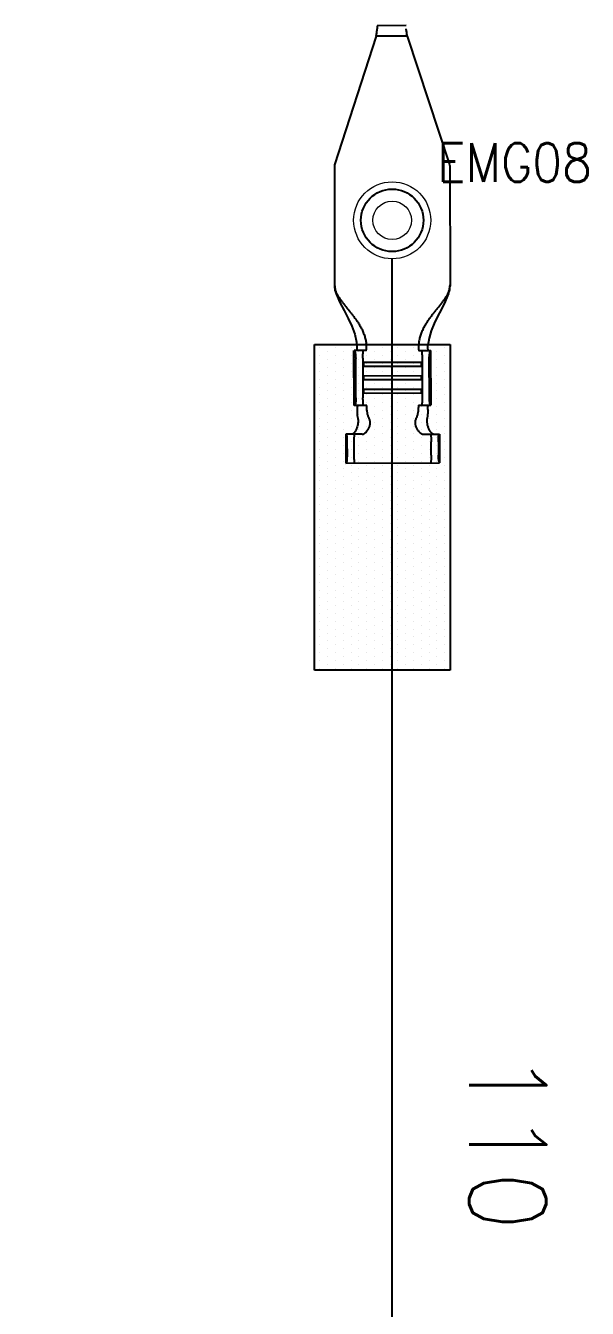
# Model space of a CAD drawing. Header units: inches. Extents: x 47316 to 59086, y 3141 to 11743.
# Drawn here: x 50954.5 to 50990.9, y 11323.6 to 11406.9 of the extents above; entities that cross this region are included whole.
import ezdxf

# ---------------------------------------------------------------- set-up
doc = ezdxf.new("R2010")
doc.units = ezdxf.units.IN
doc.header["$MEASUREMENT"] = 0
doc.layers.add('标注线', color=3, linetype='Continuous', lineweight=20)
doc.layers.add('轮廓线', color=7, linetype='Continuous', lineweight=40)
doc.styles.get("Standard").update_dxf_attribs({"font": ''})
doc.styles.add('样式 100', font='SimSun.ttf', dxfattribs={"width": 0.7, "height": 3.5})
doc.styles.get('Standard').set_extended_font_data('SimSun')
doc.linetypes.add('_VH_FELT_TAPE', pattern='A,0.4,-0.7,["FELT",Standard,S=0.3,R=0,X=-0.5,Y=-0.15],-0.7', length=1.8)

msp = doc.modelspace()

# ---------------------------------------------------------------- linework, layer by layer
at = {"color": 0, "lineweight": -3}
msp.add_line((50979.247, 11406.189), (50977.243, 11406.185), dxfattribs=at)
at = {"color": 0}
for p, q in [((50973.22, 11365.04), (50973.22, 11386.177)), ((50973.22, 11386.177), (50982.032, 11386.177)), ((50973.575, 11385.952), (50973.575, 11385.952)), ((50974.589, 11385.952), (50974.589, 11385.952)), ((50975.603, 11385.952), (50975.603, 11385.952)), ((50976.617, 11385.952), (50976.617, 11385.952)), ((50977.631, 11385.952), (50977.631, 11385.952)), ((50978.645, 11385.952), (50978.645, 11385.952)), ((50979.659, 11385.952), (50979.659, 11385.952)), ((50980.673, 11385.952), (50980.673, 11385.952)), ((50981.687, 11385.952), (50981.687, 11385.952)), ((50982.032, 11386.177), (50982.032, 11365.04)), ((50973.575, 11385.445), (50973.575, 11385.445)), ((50973.575, 11384.938), (50973.575, 11384.938)), ((50974.082, 11385.699), (50974.082, 11385.699)), ((50974.082, 11385.192), (50974.082, 11385.192)), ((50974.589, 11385.445), (50974.589, 11385.445)), ((50974.589, 11384.938), (50974.589, 11384.938)), ((50975.096, 11385.699), (50975.096, 11385.699)), ((50975.096, 11385.192), (50975.096, 11385.192)), ((50975.603, 11385.445), (50975.603, 11385.445)), ((50975.603, 11384.938), (50975.603, 11384.938)), ((50976.11, 11385.699), (50976.11, 11385.699)), ((50976.11, 11385.192), (50976.11, 11385.192)), ((50976.617, 11385.445), (50976.617, 11385.445)), ((50976.617, 11384.938), (50976.617, 11384.938)), ((50977.124, 11385.699), (50977.124, 11385.699)), ((50977.124, 11385.192), (50977.124, 11385.192)), ((50977.631, 11385.445), (50977.631, 11385.445)), ((50977.631, 11384.938), (50977.631, 11384.938)), ((50978.138, 11385.699), (50978.138, 11385.699)), ((50978.138, 11385.192), (50978.138, 11385.192)), ((50978.645, 11385.445), (50978.645, 11385.445)), ((50978.645, 11384.938), (50978.645, 11384.938)), ((50979.152, 11385.699), (50979.152, 11385.699)), ((50979.152, 11385.192), (50979.152, 11385.192)), ((50979.659, 11385.445), (50979.659, 11385.445)), ((50979.659, 11384.938), (50979.659, 11384.938)), ((50980.166, 11385.699), (50980.166, 11385.699)), ((50980.166, 11385.192), (50980.166, 11385.192)), ((50980.673, 11385.445), (50980.673, 11385.445)), ((50980.673, 11384.938), (50980.673, 11384.938)), ((50981.18, 11385.699), (50981.18, 11385.699)), ((50981.18, 11385.192), (50981.18, 11385.192)), ((50981.687, 11385.445), (50981.687, 11385.445)), ((50981.687, 11384.938), (50981.687, 11384.938)), ((50973.575, 11384.431), (50973.575, 11384.431)), ((50974.082, 11384.685), (50974.082, 11384.685)), ((50974.082, 11384.178), (50974.082, 11384.178)), ((50974.589, 11384.431), (50974.589, 11384.431)), ((50975.096, 11384.685), (50975.096, 11384.685)), ((50975.096, 11384.178), (50975.096, 11384.178)), ((50975.603, 11384.431), (50975.603, 11384.431)), ((50976.11, 11384.685), (50976.11, 11384.685)), ((50976.11, 11384.178), (50976.11, 11384.178)), ((50976.617, 11384.431), (50976.617, 11384.431)), ((50977.124, 11384.685), (50977.124, 11384.685)), ((50977.124, 11384.178), (50977.124, 11384.178)), ((50977.631, 11384.431), (50977.631, 11384.431)), ((50978.138, 11384.685), (50978.138, 11384.685)), ((50978.138, 11384.178), (50978.138, 11384.178)), ((50978.645, 11384.431), (50978.645, 11384.431)), ((50979.152, 11384.685), (50979.152, 11384.685)), ((50979.152, 11384.178), (50979.152, 11384.178)), ((50979.659, 11384.431), (50979.659, 11384.431)), ((50980.166, 11384.685), (50980.166, 11384.685)), ((50980.166, 11384.178), (50980.166, 11384.178)), ((50980.673, 11384.431), (50980.673, 11384.431)), ((50981.18, 11384.685), (50981.18, 11384.685)), ((50981.18, 11384.178), (50981.18, 11384.178)), ((50981.687, 11384.431), (50981.687, 11384.431)), ((50973.575, 11383.924), (50973.575, 11383.924)), ((50973.575, 11383.417), (50973.575, 11383.417)), ((50974.082, 11383.671), (50974.082, 11383.671)), ((50974.589, 11383.924), (50974.589, 11383.924)), ((50974.589, 11383.417), (50974.589, 11383.417)), ((50975.096, 11383.671), (50975.096, 11383.671)), ((50975.603, 11383.924), (50975.603, 11383.924)), ((50975.603, 11383.417), (50975.603, 11383.417)), ((50976.11, 11383.671), (50976.11, 11383.671)), ((50976.617, 11383.924), (50976.617, 11383.924)), ((50976.617, 11383.417), (50976.617, 11383.417)), ((50977.124, 11383.671), (50977.124, 11383.671)), ((50977.631, 11383.924), (50977.631, 11383.924)), ((50977.631, 11383.417), (50977.631, 11383.417)), ((50978.138, 11383.671), (50978.138, 11383.671)), ((50978.645, 11383.924), (50978.645, 11383.924)), ((50978.645, 11383.417), (50978.645, 11383.417)), ((50979.152, 11383.671), (50979.152, 11383.671)), ((50979.659, 11383.924), (50979.659, 11383.924)), ((50979.659, 11383.417), (50979.659, 11383.417)), ((50980.166, 11383.671), (50980.166, 11383.671)), ((50980.673, 11383.924), (50980.673, 11383.924)), ((50980.673, 11383.417), (50980.673, 11383.417)), ((50981.18, 11383.671), (50981.18, 11383.671)), ((50981.687, 11383.924), (50981.687, 11383.924)), ((50981.687, 11383.417), (50981.687, 11383.417)), ((50973.575, 11382.91), (50973.575, 11382.91)), ((50974.082, 11383.164), (50974.082, 11383.164)), ((50974.082, 11382.657), (50974.082, 11382.657)), ((50974.589, 11382.91), (50974.589, 11382.91)), ((50975.096, 11383.164), (50975.096, 11383.164)), ((50975.096, 11382.657), (50975.096, 11382.657)), ((50975.603, 11382.91), (50975.603, 11382.91)), ((50976.11, 11383.164), (50976.11, 11383.164)), ((50976.11, 11382.657), (50976.11, 11382.657)), ((50976.617, 11382.91), (50976.617, 11382.91)), ((50977.124, 11383.164), (50977.124, 11383.164)), ((50977.124, 11382.657), (50977.124, 11382.657)), ((50977.631, 11382.91), (50977.631, 11382.91)), ((50978.138, 11383.164), (50978.138, 11383.164)), ((50978.138, 11382.657), (50978.138, 11382.657)), ((50978.645, 11382.91), (50978.645, 11382.91)), ((50979.152, 11383.164), (50979.152, 11383.164)), ((50979.152, 11382.657), (50979.152, 11382.657)), ((50979.659, 11382.91), (50979.659, 11382.91)), ((50980.166, 11383.164), (50980.166, 11383.164)), ((50980.166, 11382.657), (50980.166, 11382.657)), ((50980.673, 11382.91), (50980.673, 11382.91)), ((50981.18, 11383.164), (50981.18, 11383.164)), ((50981.18, 11382.657), (50981.18, 11382.657)), ((50981.687, 11382.91), (50981.687, 11382.91)), ((50973.575, 11382.403), (50973.575, 11382.403)), ((50973.575, 11381.896), (50973.575, 11381.896)), ((50974.082, 11382.15), (50974.082, 11382.15)), ((50974.082, 11381.643), (50974.082, 11381.643)), ((50974.589, 11382.403), (50974.589, 11382.403)), ((50974.589, 11381.896), (50974.589, 11381.896)), ((50975.096, 11382.15), (50975.096, 11382.15)), ((50975.096, 11381.643), (50975.096, 11381.643)), ((50975.603, 11382.403), (50975.603, 11382.403)), ((50975.603, 11381.896), (50975.603, 11381.896)), ((50976.11, 11382.15), (50976.11, 11382.15)), ((50976.11, 11381.643), (50976.11, 11381.643)), ((50976.617, 11382.403), (50976.617, 11382.403)), ((50976.617, 11381.896), (50976.617, 11381.896)), ((50977.124, 11382.15), (50977.124, 11382.15)), ((50977.124, 11381.643), (50977.124, 11381.643)), ((50977.631, 11382.403), (50977.631, 11382.403)), ((50977.631, 11381.896), (50977.631, 11381.896)), ((50978.138, 11382.15), (50978.138, 11382.15)), ((50978.138, 11381.643), (50978.138, 11381.643)), ((50978.645, 11382.403), (50978.645, 11382.403)), ((50978.645, 11381.896), (50978.645, 11381.896)), ((50979.152, 11382.15), (50979.152, 11382.15)), ((50979.152, 11381.643), (50979.152, 11381.643)), ((50979.659, 11382.403), (50979.659, 11382.403)), ((50979.659, 11381.896), (50979.659, 11381.896)), ((50980.166, 11382.15), (50980.166, 11382.15)), ((50980.166, 11381.643), (50980.166, 11381.643)), ((50980.673, 11382.403), (50980.673, 11382.403)), ((50980.673, 11381.896), (50980.673, 11381.896)), ((50981.18, 11382.15), (50981.18, 11382.15)), ((50981.18, 11381.643), (50981.18, 11381.643)), ((50981.687, 11382.403), (50981.687, 11382.403)), ((50981.687, 11381.896), (50981.687, 11381.896)), ((50973.575, 11381.389), (50973.575, 11381.389)), ((50973.575, 11380.882), (50973.575, 11380.882)), ((50974.082, 11381.136), (50974.082, 11381.136)), ((50974.589, 11381.389), (50974.589, 11381.389)), ((50974.589, 11380.882), (50974.589, 11380.882)), ((50975.096, 11381.136), (50975.096, 11381.136)), ((50975.603, 11381.389), (50975.603, 11381.389)), ((50975.603, 11380.882), (50975.603, 11380.882)), ((50976.11, 11381.136), (50976.11, 11381.136)), ((50976.617, 11381.389), (50976.617, 11381.389)), ((50976.617, 11380.882), (50976.617, 11380.882)), ((50977.124, 11381.136), (50977.124, 11381.136)), ((50977.631, 11381.389), (50977.631, 11381.389)), ((50977.631, 11380.882), (50977.631, 11380.882)), ((50978.138, 11381.136), (50978.138, 11381.136)), ((50978.645, 11381.389), (50978.645, 11381.389)), ((50978.645, 11380.882), (50978.645, 11380.882)), ((50979.152, 11381.136), (50979.152, 11381.136)), ((50979.659, 11381.389), (50979.659, 11381.389)), ((50979.659, 11380.882), (50979.659, 11380.882)), ((50980.166, 11381.136), (50980.166, 11381.136)), ((50980.673, 11381.389), (50980.673, 11381.389)), ((50980.673, 11380.882), (50980.673, 11380.882)), ((50981.18, 11381.136), (50981.18, 11381.136)), ((50981.687, 11381.389), (50981.687, 11381.389)), ((50981.687, 11380.882), (50981.687, 11380.882)), ((50973.575, 11380.375), (50973.575, 11380.375)), ((50974.082, 11380.629), (50974.082, 11380.629)), ((50974.082, 11380.122), (50974.082, 11380.122)), ((50974.589, 11380.375), (50974.589, 11380.375)), ((50975.096, 11380.629), (50975.096, 11380.629)), ((50975.096, 11380.122), (50975.096, 11380.122)), ((50975.603, 11380.375), (50975.603, 11380.375)), ((50976.11, 11380.629), (50976.11, 11380.629)), ((50976.11, 11380.122), (50976.11, 11380.122)), ((50976.617, 11380.375), (50976.617, 11380.375)), ((50977.124, 11380.629), (50977.124, 11380.629)), ((50977.124, 11380.122), (50977.124, 11380.122)), ((50977.631, 11380.375), (50977.631, 11380.375)), ((50978.138, 11380.629), (50978.138, 11380.629)), ((50978.138, 11380.122), (50978.138, 11380.122)), ((50978.645, 11380.375), (50978.645, 11380.375)), ((50979.152, 11380.629), (50979.152, 11380.629)), ((50979.152, 11380.122), (50979.152, 11380.122)), ((50979.659, 11380.375), (50979.659, 11380.375)), ((50980.166, 11380.629), (50980.166, 11380.629)), ((50980.166, 11380.122), (50980.166, 11380.122)), ((50980.673, 11380.375), (50980.673, 11380.375)), ((50981.18, 11380.629), (50981.18, 11380.629)), ((50981.18, 11380.122), (50981.18, 11380.122)), ((50981.687, 11380.375), (50981.687, 11380.375)), ((50973.575, 11379.868), (50973.575, 11379.868)), ((50973.575, 11379.361), (50973.575, 11379.361)), ((50974.082, 11379.615), (50974.082, 11379.615)), ((50974.082, 11379.108), (50974.082, 11379.108)), ((50974.589, 11379.868), (50974.589, 11379.868)), ((50974.589, 11379.361), (50974.589, 11379.361)), ((50975.096, 11379.615), (50975.096, 11379.615)), ((50975.096, 11379.108), (50975.096, 11379.108)), ((50975.603, 11379.868), (50975.603, 11379.868)), ((50975.603, 11379.361), (50975.603, 11379.361)), ((50976.11, 11379.615), (50976.11, 11379.615)), ((50976.11, 11379.108), (50976.11, 11379.108)), ((50976.617, 11379.868), (50976.617, 11379.868)), ((50976.617, 11379.361), (50976.617, 11379.361)), ((50977.124, 11379.615), (50977.124, 11379.615)), ((50977.124, 11379.108), (50977.124, 11379.108)), ((50977.631, 11379.868), (50977.631, 11379.868)), ((50977.631, 11379.361), (50977.631, 11379.361)), ((50978.138, 11379.615), (50978.138, 11379.615)), ((50978.138, 11379.108), (50978.138, 11379.108)), ((50978.645, 11379.868), (50978.645, 11379.868)), ((50978.645, 11379.361), (50978.645, 11379.361)), ((50979.152, 11379.615), (50979.152, 11379.615)), ((50979.152, 11379.108), (50979.152, 11379.108)), ((50979.659, 11379.868), (50979.659, 11379.868)), ((50979.659, 11379.361), (50979.659, 11379.361)), ((50980.166, 11379.615), (50980.166, 11379.615)), ((50980.166, 11379.108), (50980.166, 11379.108)), ((50980.673, 11379.868), (50980.673, 11379.868)), ((50980.673, 11379.361), (50980.673, 11379.361)), ((50981.18, 11379.615), (50981.18, 11379.615)), ((50981.18, 11379.108), (50981.18, 11379.108)), ((50981.687, 11379.868), (50981.687, 11379.868)), ((50981.687, 11379.361), (50981.687, 11379.361)), ((50973.575, 11378.854), (50973.575, 11378.854)), ((50973.575, 11378.347), (50973.575, 11378.347)), ((50974.082, 11378.601), (50974.082, 11378.601)), ((50974.589, 11378.854), (50974.589, 11378.854)), ((50974.589, 11378.347), (50974.589, 11378.347)), ((50975.096, 11378.601), (50975.096, 11378.601)), ((50975.603, 11378.854), (50975.603, 11378.854)), ((50975.603, 11378.347), (50975.603, 11378.347)), ((50976.11, 11378.601), (50976.11, 11378.601)), ((50976.617, 11378.854), (50976.617, 11378.854)), ((50976.617, 11378.347), (50976.617, 11378.347)), ((50977.124, 11378.601), (50977.124, 11378.601)), ((50977.631, 11378.854), (50977.631, 11378.854)), ((50977.631, 11378.347), (50977.631, 11378.347)), ((50978.138, 11378.601), (50978.138, 11378.601)), ((50978.645, 11378.854), (50978.645, 11378.854)), ((50978.645, 11378.347), (50978.645, 11378.347)), ((50979.152, 11378.601), (50979.152, 11378.601)), ((50979.659, 11378.854), (50979.659, 11378.854)), ((50979.659, 11378.347), (50979.659, 11378.347)), ((50980.166, 11378.601), (50980.166, 11378.601)), ((50980.673, 11378.854), (50980.673, 11378.854)), ((50980.673, 11378.347), (50980.673, 11378.347)), ((50981.18, 11378.601), (50981.18, 11378.601)), ((50981.687, 11378.854), (50981.687, 11378.854)), ((50981.687, 11378.347), (50981.687, 11378.347)), ((50973.575, 11377.84), (50973.575, 11377.84)), ((50974.082, 11378.094), (50974.082, 11378.094)), ((50974.082, 11377.587), (50974.082, 11377.587)), ((50974.589, 11377.84), (50974.589, 11377.84)), ((50975.096, 11378.094), (50975.096, 11378.094)), ((50975.096, 11377.587), (50975.096, 11377.587)), ((50975.603, 11377.84), (50975.603, 11377.84)), ((50976.11, 11378.094), (50976.11, 11378.094)), ((50976.11, 11377.587), (50976.11, 11377.587)), ((50976.617, 11377.84), (50976.617, 11377.84)), ((50977.124, 11378.094), (50977.124, 11378.094)), ((50977.124, 11377.587), (50977.124, 11377.587)), ((50977.631, 11377.84), (50977.631, 11377.84)), ((50978.138, 11378.094), (50978.138, 11378.094)), ((50978.138, 11377.587), (50978.138, 11377.587)), ((50978.645, 11377.84), (50978.645, 11377.84)), ((50979.152, 11378.094), (50979.152, 11378.094)), ((50979.152, 11377.587), (50979.152, 11377.587)), ((50979.659, 11377.84), (50979.659, 11377.84)), ((50980.166, 11378.094), (50980.166, 11378.094)), ((50980.166, 11377.587), (50980.166, 11377.587)), ((50980.673, 11377.84), (50980.673, 11377.84)), ((50981.18, 11378.094), (50981.18, 11378.094)), ((50981.18, 11377.587), (50981.18, 11377.587)), ((50981.687, 11377.84), (50981.687, 11377.84)), ((50973.575, 11377.333), (50973.575, 11377.333)), ((50973.575, 11376.826), (50973.575, 11376.826)), ((50974.082, 11377.08), (50974.082, 11377.08)), ((50974.589, 11377.333), (50974.589, 11377.333)), ((50974.589, 11376.826), (50974.589, 11376.826)), ((50975.096, 11377.08), (50975.096, 11377.08)), ((50975.603, 11377.333), (50975.603, 11377.333)), ((50975.603, 11376.826), (50975.603, 11376.826)), ((50976.11, 11377.08), (50976.11, 11377.08)), ((50976.617, 11377.333), (50976.617, 11377.333)), ((50976.617, 11376.826), (50976.617, 11376.826)), ((50977.124, 11377.08), (50977.124, 11377.08)), ((50977.631, 11377.333), (50977.631, 11377.333)), ((50977.631, 11376.826), (50977.631, 11376.826)), ((50978.138, 11377.08), (50978.138, 11377.08)), ((50978.645, 11377.333), (50978.645, 11377.333)), ((50978.645, 11376.826), (50978.645, 11376.826)), ((50979.152, 11377.08), (50979.152, 11377.08)), ((50979.659, 11377.333), (50979.659, 11377.333)), ((50979.659, 11376.826), (50979.659, 11376.826)), ((50980.166, 11377.08), (50980.166, 11377.08)), ((50980.673, 11377.333), (50980.673, 11377.333)), ((50980.673, 11376.826), (50980.673, 11376.826)), ((50981.18, 11377.08), (50981.18, 11377.08)), ((50981.687, 11377.333), (50981.687, 11377.333)), ((50981.687, 11376.826), (50981.687, 11376.826)), ((50973.575, 11376.319), (50973.575, 11376.319)), ((50973.575, 11375.812), (50973.575, 11375.812)), ((50974.082, 11376.573), (50974.082, 11376.573)), ((50974.082, 11376.066), (50974.082, 11376.066)), ((50974.589, 11376.319), (50974.589, 11376.319)), ((50974.589, 11375.812), (50974.589, 11375.812)), ((50975.096, 11376.573), (50975.096, 11376.573)), ((50975.096, 11376.066), (50975.096, 11376.066)), ((50975.603, 11376.319), (50975.603, 11376.319)), ((50975.603, 11375.812), (50975.603, 11375.812)), ((50976.11, 11376.573), (50976.11, 11376.573)), ((50976.11, 11376.066), (50976.11, 11376.066)), ((50976.617, 11376.319), (50976.617, 11376.319)), ((50976.617, 11375.812), (50976.617, 11375.812)), ((50977.124, 11376.573), (50977.124, 11376.573)), ((50977.124, 11376.066), (50977.124, 11376.066)), ((50977.631, 11376.319), (50977.631, 11376.319)), ((50977.631, 11375.812), (50977.631, 11375.812)), ((50978.138, 11376.573), (50978.138, 11376.573)), ((50978.138, 11376.066), (50978.138, 11376.066)), ((50978.645, 11376.319), (50978.645, 11376.319)), ((50978.645, 11375.812), (50978.645, 11375.812)), ((50979.152, 11376.573), (50979.152, 11376.573)), ((50979.152, 11376.066), (50979.152, 11376.066)), ((50979.659, 11376.319), (50979.659, 11376.319)), ((50979.659, 11375.812), (50979.659, 11375.812)), ((50980.166, 11376.573), (50980.166, 11376.573)), ((50980.166, 11376.066), (50980.166, 11376.066)), ((50980.673, 11376.319), (50980.673, 11376.319)), ((50980.673, 11375.812), (50980.673, 11375.812)), ((50981.18, 11376.573), (50981.18, 11376.573)), ((50981.18, 11376.066), (50981.18, 11376.066)), ((50981.687, 11376.319), (50981.687, 11376.319)), ((50981.687, 11375.812), (50981.687, 11375.812)), ((50973.575, 11375.305), (50973.575, 11375.305)), ((50974.082, 11375.559), (50974.082, 11375.559)), ((50974.082, 11375.052), (50974.082, 11375.052)), ((50974.589, 11375.305), (50974.589, 11375.305)), ((50975.096, 11375.559), (50975.096, 11375.559)), ((50975.096, 11375.052), (50975.096, 11375.052)), ((50975.603, 11375.305), (50975.603, 11375.305)), ((50976.11, 11375.559), (50976.11, 11375.559)), ((50976.11, 11375.052), (50976.11, 11375.052)), ((50976.617, 11375.305), (50976.617, 11375.305)), ((50977.124, 11375.559), (50977.124, 11375.559)), ((50977.124, 11375.052), (50977.124, 11375.052)), ((50977.631, 11375.305), (50977.631, 11375.305)), ((50978.138, 11375.559), (50978.138, 11375.559)), ((50978.138, 11375.052), (50978.138, 11375.052)), ((50978.645, 11375.305), (50978.645, 11375.305)), ((50979.152, 11375.559), (50979.152, 11375.559)), ((50979.152, 11375.052), (50979.152, 11375.052)), ((50979.659, 11375.305), (50979.659, 11375.305)), ((50980.166, 11375.559), (50980.166, 11375.559)), ((50980.166, 11375.052), (50980.166, 11375.052)), ((50980.673, 11375.305), (50980.673, 11375.305)), ((50981.18, 11375.559), (50981.18, 11375.559)), ((50981.18, 11375.052), (50981.18, 11375.052)), ((50981.687, 11375.305), (50981.687, 11375.305)), ((50973.575, 11374.798), (50973.575, 11374.798)), ((50973.575, 11374.291), (50973.575, 11374.291)), ((50974.082, 11374.545), (50974.082, 11374.545)), ((50974.589, 11374.798), (50974.589, 11374.798)), ((50974.589, 11374.291), (50974.589, 11374.291)), ((50975.096, 11374.545), (50975.096, 11374.545)), ((50975.603, 11374.798), (50975.603, 11374.798)), ((50975.603, 11374.291), (50975.603, 11374.291)), ((50976.11, 11374.545), (50976.11, 11374.545)), ((50976.617, 11374.798), (50976.617, 11374.798)), ((50976.617, 11374.291), (50976.617, 11374.291)), ((50977.124, 11374.545), (50977.124, 11374.545)), ((50977.631, 11374.798), (50977.631, 11374.798)), ((50977.631, 11374.291), (50977.631, 11374.291)), ((50978.138, 11374.545), (50978.138, 11374.545)), ((50978.645, 11374.798), (50978.645, 11374.798)), ((50978.645, 11374.291), (50978.645, 11374.291)), ((50979.152, 11374.545), (50979.152, 11374.545)), ((50979.659, 11374.798), (50979.659, 11374.798)), ((50979.659, 11374.291), (50979.659, 11374.291)), ((50980.166, 11374.545), (50980.166, 11374.545)), ((50980.673, 11374.798), (50980.673, 11374.798)), ((50980.673, 11374.291), (50980.673, 11374.291)), ((50981.18, 11374.545), (50981.18, 11374.545)), ((50981.687, 11374.798), (50981.687, 11374.798)), ((50981.687, 11374.291), (50981.687, 11374.291)), ((50973.575, 11373.784), (50973.575, 11373.784)), ((50973.575, 11373.277), (50973.575, 11373.277)), ((50974.082, 11374.038), (50974.082, 11374.038)), ((50974.082, 11373.531), (50974.082, 11373.531)), ((50974.589, 11373.784), (50974.589, 11373.784)), ((50974.589, 11373.277), (50974.589, 11373.277)), ((50975.096, 11374.038), (50975.096, 11374.038)), ((50975.096, 11373.531), (50975.096, 11373.531)), ((50975.603, 11373.784), (50975.603, 11373.784)), ((50975.603, 11373.277), (50975.603, 11373.277)), ((50976.11, 11374.038), (50976.11, 11374.038)), ((50976.11, 11373.531), (50976.11, 11373.531)), ((50976.617, 11373.784), (50976.617, 11373.784)), ((50976.617, 11373.277), (50976.617, 11373.277)), ((50977.124, 11374.038), (50977.124, 11374.038)), ((50977.124, 11373.531), (50977.124, 11373.531)), ((50977.631, 11373.784), (50977.631, 11373.784)), ((50977.631, 11373.277), (50977.631, 11373.277)), ((50978.138, 11374.038), (50978.138, 11374.038)), ((50978.138, 11373.531), (50978.138, 11373.531)), ((50978.645, 11373.784), (50978.645, 11373.784)), ((50978.645, 11373.277), (50978.645, 11373.277)), ((50979.152, 11374.038), (50979.152, 11374.038)), ((50979.152, 11373.531), (50979.152, 11373.531)), ((50979.659, 11373.784), (50979.659, 11373.784)), ((50979.659, 11373.277), (50979.659, 11373.277)), ((50980.166, 11374.038), (50980.166, 11374.038)), ((50980.166, 11373.531), (50980.166, 11373.531)), ((50980.673, 11373.784), (50980.673, 11373.784)), ((50980.673, 11373.277), (50980.673, 11373.277)), ((50981.18, 11374.038), (50981.18, 11374.038)), ((50981.18, 11373.531), (50981.18, 11373.531)), ((50981.687, 11373.784), (50981.687, 11373.784)), ((50981.687, 11373.277), (50981.687, 11373.277)), ((50973.575, 11372.77), (50973.575, 11372.77)), ((50974.082, 11373.024), (50974.082, 11373.024)), ((50974.082, 11372.517), (50974.082, 11372.517)), ((50974.589, 11372.77), (50974.589, 11372.77)), ((50975.096, 11373.024), (50975.096, 11373.024)), ((50975.096, 11372.517), (50975.096, 11372.517)), ((50975.603, 11372.77), (50975.603, 11372.77)), ((50976.11, 11373.024), (50976.11, 11373.024)), ((50976.11, 11372.517), (50976.11, 11372.517)), ((50976.617, 11372.77), (50976.617, 11372.77)), ((50977.124, 11373.024), (50977.124, 11373.024)), ((50977.124, 11372.517), (50977.124, 11372.517)), ((50977.631, 11372.77), (50977.631, 11372.77)), ((50978.138, 11373.024), (50978.138, 11373.024)), ((50978.138, 11372.517), (50978.138, 11372.517)), ((50978.645, 11372.77), (50978.645, 11372.77)), ((50979.152, 11373.024), (50979.152, 11373.024)), ((50979.152, 11372.517), (50979.152, 11372.517)), ((50979.659, 11372.77), (50979.659, 11372.77)), ((50980.166, 11373.024), (50980.166, 11373.024)), ((50980.166, 11372.517), (50980.166, 11372.517)), ((50980.673, 11372.77), (50980.673, 11372.77)), ((50981.18, 11373.024), (50981.18, 11373.024)), ((50981.18, 11372.517), (50981.18, 11372.517)), ((50981.687, 11372.77), (50981.687, 11372.77)), ((50973.575, 11372.263), (50973.575, 11372.263)), ((50973.575, 11371.756), (50973.575, 11371.756)), ((50974.082, 11372.01), (50974.082, 11372.01)), ((50974.589, 11372.263), (50974.589, 11372.263)), ((50974.589, 11371.756), (50974.589, 11371.756)), ((50975.096, 11372.01), (50975.096, 11372.01)), ((50975.603, 11372.263), (50975.603, 11372.263)), ((50975.603, 11371.756), (50975.603, 11371.756)), ((50976.11, 11372.01), (50976.11, 11372.01)), ((50976.617, 11372.263), (50976.617, 11372.263)), ((50976.617, 11371.756), (50976.617, 11371.756)), ((50977.124, 11372.01), (50977.124, 11372.01)), ((50977.631, 11372.263), (50977.631, 11372.263)), ((50977.631, 11371.756), (50977.631, 11371.756)), ((50978.138, 11372.01), (50978.138, 11372.01)), ((50978.645, 11372.263), (50978.645, 11372.263)), ((50978.645, 11371.756), (50978.645, 11371.756)), ((50979.152, 11372.01), (50979.152, 11372.01)), ((50979.659, 11372.263), (50979.659, 11372.263)), ((50979.659, 11371.756), (50979.659, 11371.756)), ((50980.166, 11372.01), (50980.166, 11372.01)), ((50980.673, 11372.263), (50980.673, 11372.263)), ((50980.673, 11371.756), (50980.673, 11371.756)), ((50981.18, 11372.01), (50981.18, 11372.01)), ((50981.687, 11372.263), (50981.687, 11372.263)), ((50981.687, 11371.756), (50981.687, 11371.756)), ((50973.575, 11371.249), (50973.575, 11371.249)), ((50974.082, 11371.503), (50974.082, 11371.503)), ((50974.082, 11370.996), (50974.082, 11370.996)), ((50974.589, 11371.249), (50974.589, 11371.249)), ((50975.096, 11371.503), (50975.096, 11371.503)), ((50975.096, 11370.996), (50975.096, 11370.996)), ((50975.603, 11371.249), (50975.603, 11371.249)), ((50976.11, 11371.503), (50976.11, 11371.503)), ((50976.11, 11370.996), (50976.11, 11370.996)), ((50976.617, 11371.249), (50976.617, 11371.249)), ((50977.124, 11371.503), (50977.124, 11371.503)), ((50977.124, 11370.996), (50977.124, 11370.996)), ((50977.631, 11371.249), (50977.631, 11371.249)), ((50978.138, 11371.503), (50978.138, 11371.503)), ((50978.138, 11370.996), (50978.138, 11370.996)), ((50978.645, 11371.249), (50978.645, 11371.249)), ((50979.152, 11371.503), (50979.152, 11371.503)), ((50979.152, 11370.996), (50979.152, 11370.996)), ((50979.659, 11371.249), (50979.659, 11371.249)), ((50980.166, 11371.503), (50980.166, 11371.503)), ((50980.166, 11370.996), (50980.166, 11370.996)), ((50980.673, 11371.249), (50980.673, 11371.249)), ((50981.18, 11371.503), (50981.18, 11371.503)), ((50981.18, 11370.996), (50981.18, 11370.996)), ((50981.687, 11371.249), (50981.687, 11371.249)), ((50973.575, 11370.742), (50973.575, 11370.742)), ((50973.575, 11370.235), (50973.575, 11370.235)), ((50974.082, 11370.489), (50974.082, 11370.489)), ((50974.082, 11369.982), (50974.082, 11369.982)), ((50974.589, 11370.742), (50974.589, 11370.742)), ((50974.589, 11370.235), (50974.589, 11370.235)), ((50975.096, 11370.489), (50975.096, 11370.489)), ((50975.096, 11369.982), (50975.096, 11369.982)), ((50975.603, 11370.742), (50975.603, 11370.742)), ((50975.603, 11370.235), (50975.603, 11370.235)), ((50976.11, 11370.489), (50976.11, 11370.489)), ((50976.11, 11369.982), (50976.11, 11369.982)), ((50976.617, 11370.742), (50976.617, 11370.742)), ((50976.617, 11370.235), (50976.617, 11370.235)), ((50977.124, 11370.489), (50977.124, 11370.489)), ((50977.124, 11369.982), (50977.124, 11369.982)), ((50977.631, 11370.742), (50977.631, 11370.742)), ((50977.631, 11370.235), (50977.631, 11370.235)), ((50978.138, 11370.489), (50978.138, 11370.489)), ((50978.138, 11369.982), (50978.138, 11369.982)), ((50978.645, 11370.742), (50978.645, 11370.742)), ((50978.645, 11370.235), (50978.645, 11370.235)), ((50979.152, 11370.489), (50979.152, 11370.489)), ((50979.152, 11369.982), (50979.152, 11369.982)), ((50979.659, 11370.742), (50979.659, 11370.742)), ((50979.659, 11370.235), (50979.659, 11370.235)), ((50980.166, 11370.489), (50980.166, 11370.489)), ((50980.166, 11369.982), (50980.166, 11369.982)), ((50980.673, 11370.742), (50980.673, 11370.742)), ((50980.673, 11370.235), (50980.673, 11370.235)), ((50981.18, 11370.489), (50981.18, 11370.489)), ((50981.18, 11369.982), (50981.18, 11369.982)), ((50981.687, 11370.742), (50981.687, 11370.742)), ((50981.687, 11370.235), (50981.687, 11370.235)), ((50973.575, 11369.728), (50973.575, 11369.728)), ((50973.575, 11369.221), (50973.575, 11369.221)), ((50974.082, 11369.475), (50974.082, 11369.475)), ((50974.589, 11369.728), (50974.589, 11369.728)), ((50974.589, 11369.221), (50974.589, 11369.221)), ((50975.096, 11369.475), (50975.096, 11369.475)), ((50975.603, 11369.728), (50975.603, 11369.728)), ((50975.603, 11369.221), (50975.603, 11369.221)), ((50976.11, 11369.475), (50976.11, 11369.475)), ((50976.617, 11369.728), (50976.617, 11369.728)), ((50976.617, 11369.221), (50976.617, 11369.221)), ((50977.124, 11369.475), (50977.124, 11369.475)), ((50977.631, 11369.728), (50977.631, 11369.728)), ((50977.631, 11369.221), (50977.631, 11369.221)), ((50978.138, 11369.475), (50978.138, 11369.475)), ((50978.645, 11369.728), (50978.645, 11369.728)), ((50978.645, 11369.221), (50978.645, 11369.221)), ((50979.152, 11369.475), (50979.152, 11369.475)), ((50979.659, 11369.728), (50979.659, 11369.728)), ((50979.659, 11369.221), (50979.659, 11369.221)), ((50980.166, 11369.475), (50980.166, 11369.475)), ((50980.673, 11369.728), (50980.673, 11369.728)), ((50980.673, 11369.221), (50980.673, 11369.221)), ((50981.18, 11369.475), (50981.18, 11369.475)), ((50981.687, 11369.728), (50981.687, 11369.728)), ((50981.687, 11369.221), (50981.687, 11369.221)), ((50973.575, 11368.714), (50973.575, 11368.714)), ((50974.082, 11368.968), (50974.082, 11368.968)), ((50974.082, 11368.461), (50974.082, 11368.461)), ((50974.589, 11368.714), (50974.589, 11368.714)), ((50975.096, 11368.968), (50975.096, 11368.968)), ((50975.096, 11368.461), (50975.096, 11368.461)), ((50975.603, 11368.714), (50975.603, 11368.714)), ((50976.11, 11368.968), (50976.11, 11368.968)), ((50976.11, 11368.461), (50976.11, 11368.461)), ((50976.617, 11368.714), (50976.617, 11368.714)), ((50977.124, 11368.968), (50977.124, 11368.968)), ((50977.124, 11368.461), (50977.124, 11368.461)), ((50977.631, 11368.714), (50977.631, 11368.714)), ((50978.138, 11368.968), (50978.138, 11368.968)), ((50978.138, 11368.461), (50978.138, 11368.461)), ((50978.645, 11368.714), (50978.645, 11368.714)), ((50979.152, 11368.968), (50979.152, 11368.968)), ((50979.152, 11368.461), (50979.152, 11368.461)), ((50979.659, 11368.714), (50979.659, 11368.714)), ((50980.166, 11368.968), (50980.166, 11368.968)), ((50980.166, 11368.461), (50980.166, 11368.461)), ((50980.673, 11368.714), (50980.673, 11368.714)), ((50981.18, 11368.968), (50981.18, 11368.968)), ((50981.18, 11368.461), (50981.18, 11368.461)), ((50981.687, 11368.714), (50981.687, 11368.714)), ((50973.575, 11368.207), (50973.575, 11368.207)), ((50973.575, 11367.7), (50973.575, 11367.7)), ((50974.082, 11367.954), (50974.082, 11367.954)), ((50974.082, 11367.447), (50974.082, 11367.447)), ((50974.589, 11368.207), (50974.589, 11368.207)), ((50974.589, 11367.7), (50974.589, 11367.7)), ((50975.096, 11367.954), (50975.096, 11367.954)), ((50975.096, 11367.447), (50975.096, 11367.447)), ((50975.603, 11368.207), (50975.603, 11368.207)), ((50975.603, 11367.7), (50975.603, 11367.7)), ((50976.11, 11367.954), (50976.11, 11367.954)), ((50976.11, 11367.447), (50976.11, 11367.447)), ((50976.617, 11368.207), (50976.617, 11368.207)), ((50976.617, 11367.7), (50976.617, 11367.7)), ((50977.124, 11367.954), (50977.124, 11367.954)), ((50977.124, 11367.447), (50977.124, 11367.447)), ((50977.631, 11368.207), (50977.631, 11368.207)), ((50977.631, 11367.7), (50977.631, 11367.7)), ((50978.138, 11367.954), (50978.138, 11367.954)), ((50978.138, 11367.447), (50978.138, 11367.447)), ((50978.645, 11368.207), (50978.645, 11368.207)), ((50978.645, 11367.7), (50978.645, 11367.7)), ((50979.152, 11367.954), (50979.152, 11367.954)), ((50979.152, 11367.447), (50979.152, 11367.447)), ((50979.659, 11368.207), (50979.659, 11368.207)), ((50979.659, 11367.7), (50979.659, 11367.7)), ((50980.166, 11367.954), (50980.166, 11367.954)), ((50980.166, 11367.447), (50980.166, 11367.447)), ((50980.673, 11368.207), (50980.673, 11368.207)), ((50980.673, 11367.7), (50980.673, 11367.7)), ((50981.18, 11367.954), (50981.18, 11367.954)), ((50981.18, 11367.447), (50981.18, 11367.447)), ((50981.687, 11368.207), (50981.687, 11368.207)), ((50981.687, 11367.7), (50981.687, 11367.7)), ((50973.575, 11367.193), (50973.575, 11367.193)), ((50973.575, 11366.686), (50973.575, 11366.686)), ((50974.082, 11366.94), (50974.082, 11366.94)), ((50974.589, 11367.193), (50974.589, 11367.193)), ((50974.589, 11366.686), (50974.589, 11366.686)), ((50975.096, 11366.94), (50975.096, 11366.94)), ((50975.603, 11367.193), (50975.603, 11367.193)), ((50975.603, 11366.686), (50975.603, 11366.686)), ((50976.11, 11366.94), (50976.11, 11366.94)), ((50976.617, 11367.193), (50976.617, 11367.193)), ((50976.617, 11366.686), (50976.617, 11366.686)), ((50977.124, 11366.94), (50977.124, 11366.94)), ((50977.631, 11367.193), (50977.631, 11367.193)), ((50977.631, 11366.686), (50977.631, 11366.686)), ((50978.138, 11366.94), (50978.138, 11366.94)), ((50978.645, 11367.193), (50978.645, 11367.193)), ((50978.645, 11366.686), (50978.645, 11366.686)), ((50979.152, 11366.94), (50979.152, 11366.94)), ((50979.659, 11367.193), (50979.659, 11367.193)), ((50979.659, 11366.686), (50979.659, 11366.686)), ((50980.166, 11366.94), (50980.166, 11366.94)), ((50980.673, 11367.193), (50980.673, 11367.193)), ((50980.673, 11366.686), (50980.673, 11366.686)), ((50981.18, 11366.94), (50981.18, 11366.94)), ((50981.687, 11367.193), (50981.687, 11367.193)), ((50981.687, 11366.686), (50981.687, 11366.686)), ((50973.575, 11366.179), (50973.575, 11366.179)), ((50974.082, 11366.433), (50974.082, 11366.433)), ((50974.082, 11365.926), (50974.082, 11365.926)), ((50974.589, 11366.179), (50974.589, 11366.179)), ((50975.096, 11366.433), (50975.096, 11366.433)), ((50975.096, 11365.926), (50975.096, 11365.926)), ((50975.603, 11366.179), (50975.603, 11366.179)), ((50976.11, 11366.433), (50976.11, 11366.433)), ((50976.11, 11365.926), (50976.11, 11365.926)), ((50976.617, 11366.179), (50976.617, 11366.179)), ((50977.124, 11366.433), (50977.124, 11366.433)), ((50977.124, 11365.926), (50977.124, 11365.926)), ((50977.631, 11366.179), (50977.631, 11366.179)), ((50978.138, 11366.433), (50978.138, 11366.433)), ((50978.138, 11365.926), (50978.138, 11365.926)), ((50978.645, 11366.179), (50978.645, 11366.179)), ((50979.152, 11366.433), (50979.152, 11366.433)), ((50979.152, 11365.926), (50979.152, 11365.926)), ((50979.659, 11366.179), (50979.659, 11366.179)), ((50980.166, 11366.433), (50980.166, 11366.433)), ((50980.166, 11365.926), (50980.166, 11365.926)), ((50980.673, 11366.179), (50980.673, 11366.179)), ((50981.18, 11366.433), (50981.18, 11366.433)), ((50981.18, 11365.926), (50981.18, 11365.926)), ((50981.687, 11366.179), (50981.687, 11366.179)), ((50982.032, 11365.04), (50973.22, 11365.04)), ((50973.575, 11365.672), (50973.575, 11365.672)), ((50973.575, 11365.165), (50973.575, 11365.165)), ((50974.082, 11365.419), (50974.082, 11365.419)), ((50974.589, 11365.672), (50974.589, 11365.672)), ((50974.589, 11365.165), (50974.589, 11365.165)), ((50975.096, 11365.419), (50975.096, 11365.419)), ((50975.603, 11365.672), (50975.603, 11365.672)), ((50975.603, 11365.165), (50975.603, 11365.165)), ((50976.11, 11365.419), (50976.11, 11365.419)), ((50976.617, 11365.672), (50976.617, 11365.672)), ((50976.617, 11365.165), (50976.617, 11365.165)), ((50977.124, 11365.419), (50977.124, 11365.419)), ((50977.631, 11365.672), (50977.631, 11365.672)), ((50977.631, 11365.165), (50977.631, 11365.165)), ((50978.138, 11365.419), (50978.138, 11365.419)), ((50978.645, 11365.672), (50978.645, 11365.672)), ((50978.645, 11365.165), (50978.645, 11365.165)), ((50979.152, 11365.419), (50979.152, 11365.419)), ((50979.659, 11365.672), (50979.659, 11365.672)), ((50979.659, 11365.165), (50979.659, 11365.165)), ((50980.166, 11365.419), (50980.166, 11365.419)), ((50980.673, 11365.672), (50980.673, 11365.672)), ((50980.673, 11365.165), (50980.673, 11365.165)), ((50981.18, 11365.419), (50981.18, 11365.419)), ((50981.687, 11365.672), (50981.687, 11365.672)), ((50981.687, 11365.165), (50981.687, 11365.165))]:
    msp.add_line(p, q, dxfattribs=at)
at = {"color": 142, "linetype": '_VH_FELT_TAPE', "lineweight": -3, "ltscale": 5}
msp.add_lwpolyline([(50919.186, 11218.156), (50978.271, 11278.403), (50978.271, 11391.738)], dxfattribs=at)
at = {"color": 40, "linetype": 'Continuous', "lineweight": 15}
for radius in [2.5, 1.25]:
    msp.add_circle((50978.271, 11394.238), radius, dxfattribs=at)
at = {"layer": '标注线', "color": 0, "lineweight": -3}
for p, q in [((50980.164, 11385.007), (50976.42, 11384.998)), ((50976.42, 11384.998), (50976.42, 11384.749)), ((50980.164, 11385.007), (50980.164, 11384.757)), ((50980.164, 11384.757), (50976.42, 11384.749)), ((50980.166, 11384.133), (50976.422, 11384.125)), ((50976.422, 11383.875), (50976.422, 11384.125)), ((50980.166, 11383.883), (50980.166, 11384.133)), ((50980.166, 11383.883), (50976.422, 11383.875)), ((50980.168, 11383.259), (50976.424, 11383.251)), ((50976.424, 11383.001), (50976.424, 11383.251)), ((50980.168, 11383.01), (50980.168, 11383.259)), ((50980.168, 11383.01), (50976.424, 11383.001))]:
    msp.add_line(p, q, dxfattribs=at)
at = {"layer": '轮廓线', "color": 0, "linetype": 'Continuous', "lineweight": -3}
for p, q in [((50979.179, 11406.876), (50977.307, 11406.871)), ((50977.307, 11406.871), (50977.308, 11406.67)), ((50977.243, 11406.185), (50974.529, 11397.846)), ((50979.247, 11406.189), (50981.998, 11397.862)), ((50974.519, 11397.787), (50974.537, 11389.939)), ((50982.007, 11397.804), (50982.025, 11389.956)), ((50974.629, 11389.47), (50974.881, 11388.91)), ((50981.935, 11389.487), (50981.707, 11388.97)), ((50974.881, 11388.91), (50975.149, 11388.379)), ((50975.149, 11388.379), (50975.412, 11387.866)), ((50981.464, 11388.478), (50981.222, 11388.004)), ((50981.707, 11388.97), (50981.464, 11388.478)), ((50975.412, 11387.866), (50975.649, 11387.36)), ((50980.997, 11387.538), (50980.807, 11387.071)), ((50981.222, 11388.004), (50980.997, 11387.538)), ((50975.649, 11387.36), (50975.838, 11386.85)), ((50975.838, 11386.85), (50975.958, 11386.326)), ((50980.668, 11386.597), (50980.595, 11386.106)), ((50980.807, 11387.071), (50980.668, 11386.597)), ((50975.8, 11382.22), (50975.792, 11385.777)), ((50976.573, 11385.779), (50975.804, 11385.777)), ((50975.958, 11386.326), (50975.983, 11385.872)), ((50975.976, 11385.816), (50975.958, 11385.777)), ((50975.983, 11385.872), (50975.976, 11385.816)), ((50980.008, 11385.786), (50980.776, 11385.788)), ((50980.599, 11385.819), (50980.599, 11385.788)), ((50980.796, 11382.231), (50980.788, 11385.788)), ((50975.91, 11382.719), (50975.904, 11385.278)), ((50976.37, 11385.279), (50976.376, 11382.721)), ((50980.212, 11385.287), (50980.218, 11382.729)), ((50980.684, 11382.73), (50980.679, 11385.288)), ((50976.619, 11382.222), (50975.812, 11382.22)), ((50979.978, 11382.229), (50980.784, 11382.231)), ((50976.329, 11380.349), (50975.254, 11380.347)), ((50975.254, 11380.347), (50975.258, 11378.475)), ((50980.275, 11380.358), (50981.35, 11380.36)), ((50981.35, 11380.36), (50981.354, 11378.488)), ((50975.338, 11379.848), (50975.34, 11378.974)), ((50975.805, 11378.975), (50975.803, 11379.849)), ((50980.805, 11378.986), (50980.803, 11379.86)), ((50981.268, 11379.861), (50981.27, 11378.987)), ((50975.258, 11378.475), (50981.354, 11378.488))]:
    msp.add_line(p, q, dxfattribs=at)
msp.add_circle((50978.271, 11394.238), 2.028, dxfattribs=at)
for centre, radius, start, end in [((50974.707, 11397.788), 0.187, 161.97114, 180.12754), ((50981.82, 11397.804), 0.187, 0.12754, 18.28393), ((50975.844, 11390.043), 1.308, 180.10445, 194.98345), ((50975.799, 11389.942), 1.263, 180.12632, 190.81344), ((50980.717, 11390.054), 1.308, 345.27156, 0.15063), ((50980.762, 11389.953), 1.263, 349.4416, 0.12876), ((50975.767, 11389.935), 1.23, 190.78767, 202.22637), ((50975.75, 11390.018), 1.21, 194.9605, 203.58259), ((50975.712, 11390.001), 1.169, 203.58552, 212.07512), ((50980.846, 11390.014), 1.172, 328.19385, 336.60744), ((50980.802, 11390.032), 1.22, 336.6593, 345.26051), ((50980.794, 11389.947), 1.23, 338.02883, 349.46734)]:
    msp.add_arc(centre, radius, start, end, dxfattribs=at)
at = {"layer": '轮廓线', "color": 0, "linetype": 'Continuous', "lineweight": -3, "extrusion": (0, 0, -1)}
for centre, ratio, start_param, end_param in [((50975.805, 11385.278), 0.19732, -3.141593, -1.570796), ((50980.777, 11385.289), 0.19732, -4.712389, -3.141593), ((50975.811, 11382.719), 0.19732, -1.570796, 0), ((50980.783, 11382.73), 0.19732, 0, 1.570796), ((50975.272, 11379.848), 0.133102, -3.141593, -1.570796), ((50981.335, 11379.861), 0.133102, -4.712389, -3.141593), ((50975.274, 11378.974), 0.133102, -1.570796, 0), ((50981.337, 11378.988), 0.133102, 0, 1.570796)]:
    msp.add_ellipse(centre, major_axis=(0.001, -0.499), ratio=ratio, start_param=start_param, end_param=end_param, dxfattribs=at)
at = {"layer": '轮廓线', "color": 0, "linetype": 'Continuous', "lineweight": -3}
for points, knots in [([(50977.243, 11406.185), (50977.248, 11406.23), (50977.259, 11406.317), (50977.275, 11406.444), (50977.29, 11406.562), (50977.302, 11406.636), (50977.308, 11406.67)], [0, 0, 0, 0, 0.275349, 0.54044, 0.785059, 1, 1, 1, 1]), ([(50979.247, 11406.189), (50979.241, 11406.234), (50979.23, 11406.322), (50979.214, 11406.449), (50979.197, 11406.566), (50979.186, 11406.64), (50979.18, 11406.675)], [0, 0, 0, 0, 0.275349, 0.54044, 0.785059, 1, 1, 1, 1]), ([(50974.722, 11389.381), (50974.755, 11389.328), (50974.823, 11389.223), (50974.932, 11389.068), (50975.048, 11388.912), (50975.169, 11388.753), (50975.274, 11388.62), (50975.361, 11388.511), (50975.451, 11388.399), (50975.543, 11388.286), (50975.635, 11388.17), (50975.706, 11388.081), (50975.777, 11387.989), (50975.873, 11387.862), (50975.968, 11387.731), (50976.06, 11387.594), (50976.128, 11387.487), (50976.194, 11387.376), (50976.257, 11387.262), (50976.316, 11387.144), (50976.39, 11386.981), (50976.454, 11386.811), (50976.506, 11386.638), (50976.54, 11386.505), (50976.567, 11386.37), (50976.581, 11386.279), (50976.586, 11386.234)], [0, 0, 0, 0, 0.050147, 0.101268, 0.15366, 0.207551, 0.263037, 0.291397, 0.320187, 0.379163, 0.409405, 0.44019, 0.471533, 0.503437, 0.568955, 0.6026, 0.636828, 0.671601, 0.70688, 0.742606, 0.778723, 0.851854, 0.888752, 0.925778, 0.962868, 1, 1, 1, 1]), ([(50981.842, 11389.396), (50981.81, 11389.344), (50981.742, 11389.239), (50981.633, 11389.083), (50981.519, 11388.926), (50981.398, 11388.767), (50981.293, 11388.633), (50981.207, 11388.524), (50981.117, 11388.412), (50981.026, 11388.298), (50980.934, 11388.182), (50980.864, 11388.092), (50980.793, 11388), (50980.698, 11387.873), (50980.604, 11387.741), (50980.512, 11387.604), (50980.445, 11387.497), (50980.38, 11387.386), (50980.317, 11387.271), (50980.258, 11387.152), (50980.185, 11386.989), (50980.122, 11386.82), (50980.07, 11386.645), (50980.038, 11386.512), (50980.011, 11386.377), (50979.998, 11386.287), (50979.992, 11386.241)], [0, 0, 0, 0, 0.050147, 0.101268, 0.15366, 0.207551, 0.263037, 0.291397, 0.320187, 0.379163, 0.409405, 0.44019, 0.471533, 0.503437, 0.568955, 0.6026, 0.636828, 0.671601, 0.70688, 0.742606, 0.778723, 0.851854, 0.888752, 0.925778, 0.962868, 1, 1, 1, 1]), ([(50976.37, 11385.279), (50976.37, 11385.311), (50976.371, 11385.375), (50976.373, 11385.467), (50976.376, 11385.553), (50976.38, 11385.618), (50976.384, 11385.664), (50976.387, 11385.693), (50976.39, 11385.718), (50976.393, 11385.736), (50976.396, 11385.749), (50976.397, 11385.756), (50976.399, 11385.763), (50976.401, 11385.768), (50976.403, 11385.772), (50976.404, 11385.775), (50976.405, 11385.776)], [0, 0, 0, 0, 0.1926342, 0.3786965, 0.5499781, 0.7001632, 0.7655618, 0.8237135, 0.8741072, 0.9162479, 0.9340863, 0.9497371, 0.9631987, 0.9744821, 0.9836227, 0.9907106, 0.9907106, 0.9907106, 0.9907106]), ([(50976.573, 11385.779), (50976.573, 11385.779), (50976.575, 11385.779), (50976.577, 11385.781), (50976.579, 11385.783), (50976.581, 11385.787), (50976.583, 11385.791), (50976.585, 11385.797), (50976.587, 11385.803), (50976.589, 11385.814), (50976.593, 11385.829), (50976.596, 11385.85), (50976.599, 11385.875), (50976.601, 11385.893), (50976.602, 11385.902)], [0, 0, 0, 0, 0.015854, 0.035072, 0.059628, 0.090464, 0.128031, 0.17256, 0.224172, 0.282933, 0.421824, 0.58842, 0.781558, 1, 1, 1, 1]), ([(50976.602, 11385.902), (50976.602, 11385.913), (50976.602, 11385.935), (50976.602, 11385.984), (50976.601, 11386.052), (50976.596, 11386.14), (50976.59, 11386.202), (50976.586, 11386.234)], [0, 0, 0, 0, 0.09654, 0.20301, 0.442326, 0.710821, 1, 1, 1, 1]), ([(50979.992, 11386.241), (50979.988, 11386.21), (50979.982, 11386.148), (50979.978, 11386.06), (50979.978, 11385.992), (50979.978, 11385.943), (50979.977, 11385.92), (50979.977, 11385.91)], [0, 0, 0, 0, 0.28921, 0.557756, 0.797041, 0.903477, 1, 1, 1, 1]), ([(50979.977, 11385.91), (50979.978, 11385.9), (50979.98, 11385.883), (50979.984, 11385.858), (50979.988, 11385.837), (50979.99, 11385.824), (50979.992, 11385.818)], [0, 0, 0, 0, 0.2184417, 0.4115799, 0.5781765, 0.7170681, 0.7170681, 0.7170681, 0.7170681]), ([(50979.992, 11385.818), (50979.992, 11385.815), (50979.993, 11385.811), (50979.995, 11385.804), (50979.997, 11385.799), (50979.999, 11385.794), (50980.001, 11385.791), (50980.003, 11385.788), (50980.005, 11385.787), (50980.007, 11385.786), (50980.008, 11385.786)], [0.7170681, 0.7170681, 0.7170681, 0.7170681, 0.7758299, 0.8274423, 0.8719706, 0.9095372, 0.9403724, 0.9649281, 0.9841456, 1, 1, 1, 1]), ([(50980.171, 11385.787), (50980.172, 11385.787), (50980.173, 11385.786), (50980.175, 11385.784), (50980.176, 11385.782), (50980.177, 11385.781)], [0, 0, 0, 0, 0.00402746, 0.00928939, 0.01637726, 0.01637726, 0.01637726, 0.01637726]), ([(50980.177, 11385.781), (50980.178, 11385.78), (50980.179, 11385.777), (50980.181, 11385.771), (50980.183, 11385.765), (50980.185, 11385.757), (50980.187, 11385.745), (50980.19, 11385.726), (50980.194, 11385.701), (50980.197, 11385.672), (50980.201, 11385.626), (50980.205, 11385.561), (50980.209, 11385.476), (50980.211, 11385.384), (50980.212, 11385.32), (50980.212, 11385.287)], [0.0163773, 0.0163773, 0.0163773, 0.0163773, 0.0255179, 0.0368013, 0.0502629, 0.0659137, 0.0837521, 0.1258928, 0.1762865, 0.2344382, 0.2998368, 0.4500219, 0.6213035, 0.8073658, 1, 1, 1, 1]), ([(50980.59, 11385.788), (50980.591, 11385.788), (50980.592, 11385.788), (50980.594, 11385.789), (50980.595, 11385.791), (50980.595, 11385.792)], [0, 0, 0, 0, 0.063583, 0.1314303, 0.2144858, 0.2144858, 0.2144858, 0.2144858]), ([(50980.599, 11385.819), (50980.599, 11385.826), (50980.599, 11385.841), (50980.598, 11385.866), (50980.596, 11385.896), (50980.594, 11385.931), (50980.593, 11385.97), (50980.592, 11386.029), (50980.593, 11386.075), (50980.595, 11386.106)], [0, 0, 0, 0, 0.070978, 0.159185, 0.264069, 0.384693, 0.519957, 0.668708, 1, 1, 1, 1]), ([(50980.595, 11385.792), (50980.596, 11385.793), (50980.597, 11385.796), (50980.597, 11385.798), (50980.598, 11385.8)], [0.2144858, 0.2144858, 0.2144858, 0.2144858, 0.3190931, 0.4485232, 0.4485232, 0.4485232, 0.4485232]), ([(50980.598, 11385.8), (50980.598, 11385.802), (50980.599, 11385.805), (50980.599, 11385.812), (50980.599, 11385.816), (50980.599, 11385.819)], [0.4485232, 0.4485232, 0.4485232, 0.4485232, 0.6045434, 0.7881976, 1, 1, 1, 1]), ([(50976.417, 11382.221), (50976.416, 11382.221), (50976.415, 11382.222), (50976.413, 11382.224), (50976.411, 11382.227), (50976.409, 11382.231), (50976.407, 11382.237), (50976.405, 11382.243), (50976.403, 11382.251), (50976.401, 11382.263), (50976.398, 11382.282), (50976.394, 11382.307), (50976.391, 11382.336), (50976.387, 11382.382), (50976.383, 11382.447), (50976.379, 11382.532), (50976.377, 11382.624), (50976.376, 11382.688), (50976.376, 11382.721)], [0, 0, 0, 0, 0.004027, 0.009289, 0.016377, 0.025518, 0.036801, 0.050263, 0.065914, 0.083752, 0.125893, 0.176287, 0.234438, 0.299837, 0.450022, 0.621303, 0.807366, 1, 1, 1, 1]), ([(50980.218, 11382.729), (50980.218, 11382.697), (50980.217, 11382.633), (50980.215, 11382.541), (50980.212, 11382.455), (50980.208, 11382.39), (50980.204, 11382.344), (50980.201, 11382.315), (50980.198, 11382.29), (50980.195, 11382.272), (50980.193, 11382.259), (50980.191, 11382.252), (50980.189, 11382.245), (50980.187, 11382.24), (50980.185, 11382.235), (50980.184, 11382.233), (50980.183, 11382.232)], [0, 0, 0, 0, 0.1926342, 0.3786965, 0.5499781, 0.7001632, 0.7655618, 0.8237135, 0.8741072, 0.9162479, 0.9340863, 0.9497371, 0.9631987, 0.9744821, 0.9836227, 0.9907106, 0.9907106, 0.9907106, 0.9907106]), ([(50975.997, 11382.22), (50975.999, 11382.188), (50976.001, 11382.123), (50976.001, 11382.026), (50976, 11381.93), (50975.999, 11381.836), (50975.999, 11381.743), (50976.003, 11381.621), (50976.012, 11381.531), (50976.022, 11381.472)], [0, 0, 0, 0, 0.130944, 0.260111, 0.387585, 0.513363, 0.637467, 0.759971, 1, 1, 1, 1]), ([(50976.735, 11381.473), (50976.723, 11381.501), (50976.702, 11381.559), (50976.669, 11381.678), (50976.649, 11381.802), (50976.637, 11381.928), (50976.628, 11382.058), (50976.623, 11382.156), (50976.619, 11382.222)], [0, 0, 0, 0, 0.120428, 0.241571, 0.48739, 0.612785, 0.739979, 1, 1, 1, 1]), ([(50979.978, 11382.229), (50979.974, 11382.163), (50979.969, 11382.065), (50979.96, 11381.935), (50979.949, 11381.809), (50979.93, 11381.686), (50979.898, 11381.566), (50979.876, 11381.508), (50979.864, 11381.48)], [0, 0, 0, 0, 0.260021, 0.387215, 0.512609, 0.758429, 0.879572, 1, 1, 1, 1]), ([(50980.183, 11382.232), (50980.182, 11382.232), (50980.181, 11382.23), (50980.18, 11382.23), (50980.179, 11382.23)], [0.990710607, 0.990710607, 0.990710607, 0.990710607, 0.995972535, 1, 1, 1, 1]), ([(50980.578, 11381.482), (50980.587, 11381.541), (50980.596, 11381.632), (50980.599, 11381.753), (50980.599, 11381.846), (50980.597, 11381.941), (50980.596, 11382.036), (50980.596, 11382.133), (50980.598, 11382.198), (50980.6, 11382.231)], [0, 0, 0, 0, 0.240029, 0.362533, 0.486637, 0.612415, 0.739889, 0.869056, 1, 1, 1, 1]), ([(50976.022, 11381.472), (50976.027, 11381.455), (50976.037, 11381.418), (50976.049, 11381.358), (50976.057, 11381.292), (50976.062, 11381.194), (50976.055, 11381.064), (50976.026, 11380.908), (50975.986, 11380.782), (50975.947, 11380.688), (50975.916, 11380.624), (50975.884, 11380.565), (50975.851, 11380.512), (50975.817, 11380.465), (50975.794, 11380.437), (50975.782, 11380.425)], [0, 0, 0, 0, 0.048288, 0.102718, 0.16266, 0.227338, 0.366788, 0.511961, 0.653827, 0.721303, 0.78555, 0.846014, 0.902199, 0.953655, 1, 1, 1, 1]), ([(50976.329, 11380.349), (50976.345, 11380.349), (50976.37, 11380.354), (50976.403, 11380.365), (50976.429, 11380.378), (50976.456, 11380.393), (50976.494, 11380.418), (50976.541, 11380.457), (50976.598, 11380.512), (50976.654, 11380.578), (50976.707, 11380.653), (50976.756, 11380.737), (50976.797, 11380.83), (50976.827, 11380.93), (50976.842, 11381.035), (50976.842, 11381.138), (50976.828, 11381.237), (50976.804, 11381.326), (50976.773, 11381.405), (50976.748, 11381.452), (50976.735, 11381.473)], [0, 0, 0, 0, 0.035416, 0.055113, 0.076262, 0.09891, 0.123064, 0.175742, 0.233887, 0.296955, 0.364416, 0.435763, 0.510406, 0.587414, 0.665244, 0.741782, 0.814902, 0.882994, 0.944969, 1, 1, 1, 1]), ([(50979.864, 11381.48), (50979.851, 11381.459), (50979.827, 11381.412), (50979.796, 11381.333), (50979.772, 11381.243), (50979.761, 11381.162), (50979.759, 11381.094), (50979.761, 11381.042), (50979.767, 11380.989), (50979.78, 11380.92), (50979.806, 11380.837), (50979.847, 11380.744), (50979.896, 11380.66), (50979.95, 11380.585), (50980.006, 11380.52), (50980.063, 11380.465), (50980.111, 11380.426), (50980.148, 11380.401), (50980.175, 11380.386), (50980.202, 11380.374), (50980.234, 11380.362), (50980.259, 11380.358), (50980.275, 11380.358)], [0, 0, 0, 0, 0.055022, 0.116995, 0.185083, 0.258201, 0.296181, 0.334778, 0.373698, 0.412652, 0.489659, 0.564292, 0.635623, 0.703071, 0.76613, 0.824277, 0.876958, 0.901113, 0.923761, 0.944907, 0.964596, 1, 1, 1, 1]), ([(50980.877, 11380.387), (50980.864, 11380.396), (50980.839, 11380.417), (50980.802, 11380.457), (50980.765, 11380.505), (50980.728, 11380.561), (50980.692, 11380.625), (50980.657, 11380.695), (50980.625, 11380.771), (50980.587, 11380.881), (50980.553, 11381.024), (50980.539, 11381.169), (50980.542, 11381.28), (50980.549, 11381.355), (50980.561, 11381.421), (50980.572, 11381.463), (50980.578, 11381.482)], [0, 0, 0, 0, 0.038866, 0.08397, 0.135113, 0.191855, 0.253649, 0.319879, 0.389842, 0.462725, 0.612921, 0.759984, 0.828629, 0.892177, 0.949572, 1, 1, 1, 1]), ([(50975.716, 11380.368), (50975.711, 11380.365), (50975.698, 11380.358), (50975.678, 11380.35), (50975.662, 11380.348), (50975.655, 11380.348)], [0, 0, 0, 0, 0.280397, 0.659814, 1, 1, 1, 1]), ([(50975.782, 11380.425), (50975.772, 11380.413), (50975.751, 11380.393), (50975.727, 11380.375), (50975.716, 11380.368)], [0, 0, 0, 0, 0.537008, 1, 1, 1, 1]), ([(50975.803, 11379.849), (50975.803, 11379.881), (50975.804, 11379.945), (50975.807, 11380.037), (50975.811, 11380.111), (50975.815, 11380.165), (50975.819, 11380.201), (50975.823, 11380.234), (50975.827, 11380.263), (50975.832, 11380.288), (50975.836, 11380.306), (50975.84, 11380.319), (50975.843, 11380.326), (50975.845, 11380.333), (50975.848, 11380.338), (50975.851, 11380.343), (50975.854, 11380.346), (50975.857, 11380.348), (50975.859, 11380.348), (50975.86, 11380.348)], [0, 0, 0, 0, 0.190857, 0.375254, 0.545118, 0.622637, 0.694264, 0.759329, 0.8173, 0.867699, 0.910075, 0.928141, 0.94411, 0.957998, 0.969844, 0.979725, 0.987795, 0.994358, 1, 1, 1, 1]), ([(50980.745, 11380.359), (50980.746, 11380.359), (50980.748, 11380.359), (50980.751, 11380.357), (50980.754, 11380.353), (50980.756, 11380.349), (50980.759, 11380.344), (50980.762, 11380.337), (50980.764, 11380.33), (50980.768, 11380.317), (50980.773, 11380.299), (50980.777, 11380.274), (50980.782, 11380.245), (50980.786, 11380.212), (50980.79, 11380.176), (50980.795, 11380.122), (50980.799, 11380.049), (50980.803, 11379.956), (50980.803, 11379.892), (50980.803, 11379.86)], [0, 0, 0, 0, 0.005642, 0.012205, 0.020275, 0.030156, 0.042002, 0.05589, 0.071859, 0.089925, 0.132301, 0.1827, 0.240671, 0.305736, 0.377363, 0.454882, 0.624746, 0.809143, 1, 1, 1, 1]), ([(50980.95, 11380.359), (50980.944, 11380.359), (50980.932, 11380.361), (50980.914, 11380.366), (50980.895, 11380.375), (50980.883, 11380.383), (50980.877, 11380.387)], [0, 0, 0, 0, 0.217658, 0.453857, 0.713604, 1, 1, 1, 1]), ([(50975.864, 11378.476), (50975.863, 11378.476), (50975.861, 11378.477), (50975.858, 11378.479), (50975.855, 11378.482), (50975.852, 11378.486), (50975.85, 11378.491), (50975.847, 11378.498), (50975.844, 11378.506), (50975.84, 11378.518), (50975.836, 11378.536), (50975.831, 11378.562), (50975.827, 11378.591), (50975.823, 11378.623), (50975.819, 11378.66), (50975.814, 11378.713), (50975.809, 11378.787), (50975.806, 11378.879), (50975.805, 11378.943), (50975.805, 11378.975)], [0, 0, 0, 0, 0.005642, 0.012205, 0.020275, 0.030156, 0.042002, 0.05589, 0.071859, 0.089925, 0.132301, 0.1827, 0.240671, 0.305736, 0.377363, 0.454882, 0.624746, 0.809143, 1, 1, 1, 1]), ([(50980.805, 11378.986), (50980.806, 11378.954), (50980.805, 11378.89), (50980.802, 11378.798), (50980.798, 11378.725), (50980.793, 11378.671), (50980.79, 11378.634), (50980.786, 11378.602), (50980.781, 11378.573), (50980.776, 11378.547), (50980.772, 11378.529), (50980.769, 11378.517), (50980.766, 11378.509), (50980.763, 11378.502), (50980.76, 11378.497), (50980.758, 11378.493), (50980.755, 11378.49), (50980.752, 11378.488), (50980.75, 11378.487), (50980.749, 11378.487)], [0, 0, 0, 0, 0.190857, 0.375254, 0.545118, 0.622637, 0.694264, 0.759329, 0.8173, 0.867699, 0.910075, 0.928141, 0.94411, 0.957998, 0.969844, 0.979725, 0.987795, 0.994358, 1, 1, 1, 1])]:
    msp.add_open_spline(points, degree=3, knots=knots, dxfattribs=at)
for points in [[(50976.405, 11385.776), (50976.406, 11385.776), (50976.406, 11385.777), (50976.407, 11385.778)], [(50976.407, 11385.778), (50976.408, 11385.778), (50976.408, 11385.778), (50976.409, 11385.778)]]:
    msp.add_open_spline(points, degree=3, dxfattribs=at)

# ---------------------------------------------------------------- texts
at = {"color": 21, "linetype": 'Continuous', "lineweight": 15, "insert": (50981.2, 11399.238), "char_height": 2.5, "width": 11.14286, "attachment_point": 1, "style": '样式 100'}
msp.add_mtext('\\Fromans.shx;\\W0.9000000000;\\T1.0000000000;\\o\\lEMG08', dxfattribs=at)
at = {"color": 7, "linetype": '_VH_FELT_TAPE', "lineweight": 18, "ltscale": 5, "insert": (50988.271, 11340.213), "char_height": 5, "width": 12.85714, "attachment_point": 1, "rotation": 270, "style": '样式 100'}
msp.add_mtext('\\Fromans.shx;\\W0.9000000000;\\T1.0000000000;\\o\\l110', dxfattribs=at)

doc.saveas('drawing.dxf')
